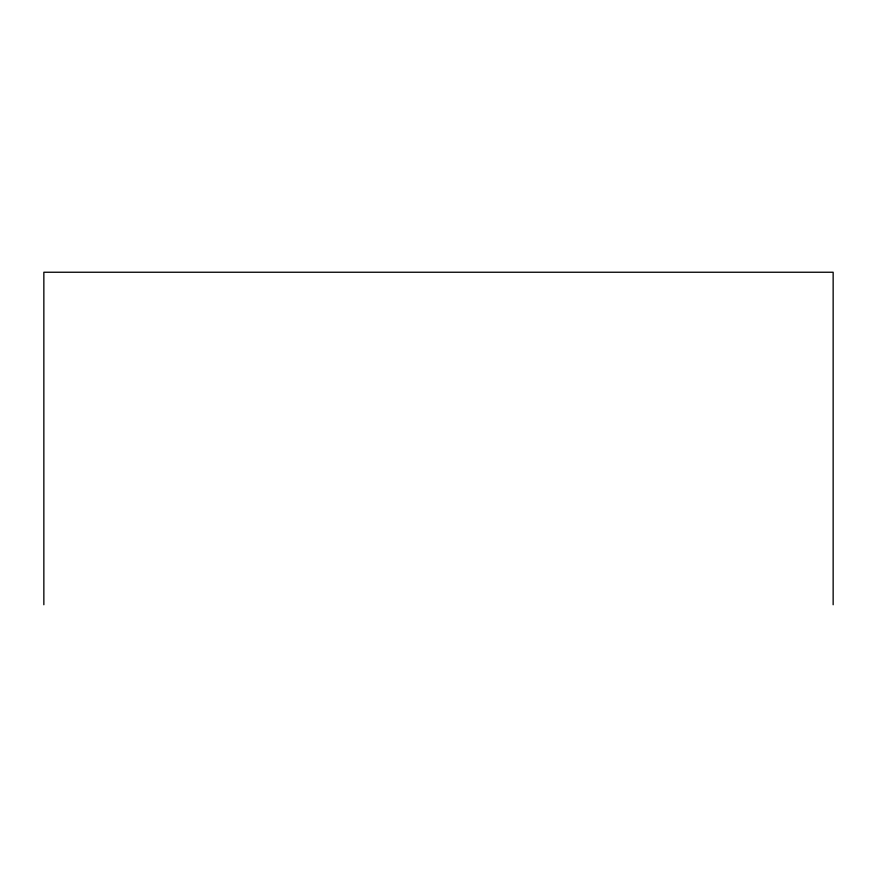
<?xml version="1.0" encoding="UTF-8"?>
<svg xmlns="http://www.w3.org/2000/svg" width="877" height="877" viewBox="0 0 877 877"><rect width="100%" height="100%" fill="white"/><g stroke="black" fill="none" stroke-linecap="round" stroke-linejoin="round"><path stroke-width="1.32" d="M833.15 604.757L833.15 272.243L43.85 272.243L43.85 604.757"/></g></svg>
